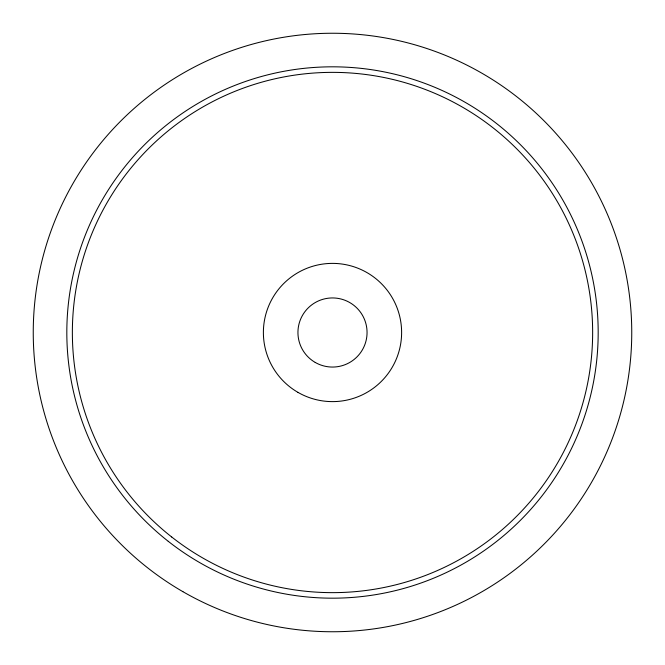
<?xml version="1.0" encoding="UTF-8"?>
<svg xmlns="http://www.w3.org/2000/svg" width="665" height="665" viewBox="0 0 665 665"><rect width="100%" height="100%" fill="white"/><g stroke="black" fill="none" stroke-linecap="round" stroke-linejoin="round"><path stroke-width="1" d="M182.875 591.659A299.25 299.25 0 0 0 631.75 332.5A299.25 299.25 0 0 0 182.875 73.341A299.25 299.25 0 0 0 182.875 591.659M168.27 541.335A265.676 265.676 0 0 0 595.474 370.314A265.676 265.676 0 0 0 233.756 85.852A265.676 265.676 0 0 0 168.27 541.335M171.695 536.988A260.14 260.14 0 0 0 589.996 369.524A260.14 260.14 0 0 0 235.817 90.997A260.14 260.14 0 0 0 171.695 536.988M315.218 362.425A34.555 34.555 0 0 0 367.055 332.5A34.555 34.555 0 0 0 315.218 302.575A34.555 34.555 0 0 0 315.218 362.425M297.945 392.358A69.118 69.118 0 0 0 401.618 332.5A69.118 69.118 0 0 0 297.945 272.642A69.118 69.118 0 0 0 297.945 392.358"/></g></svg>
